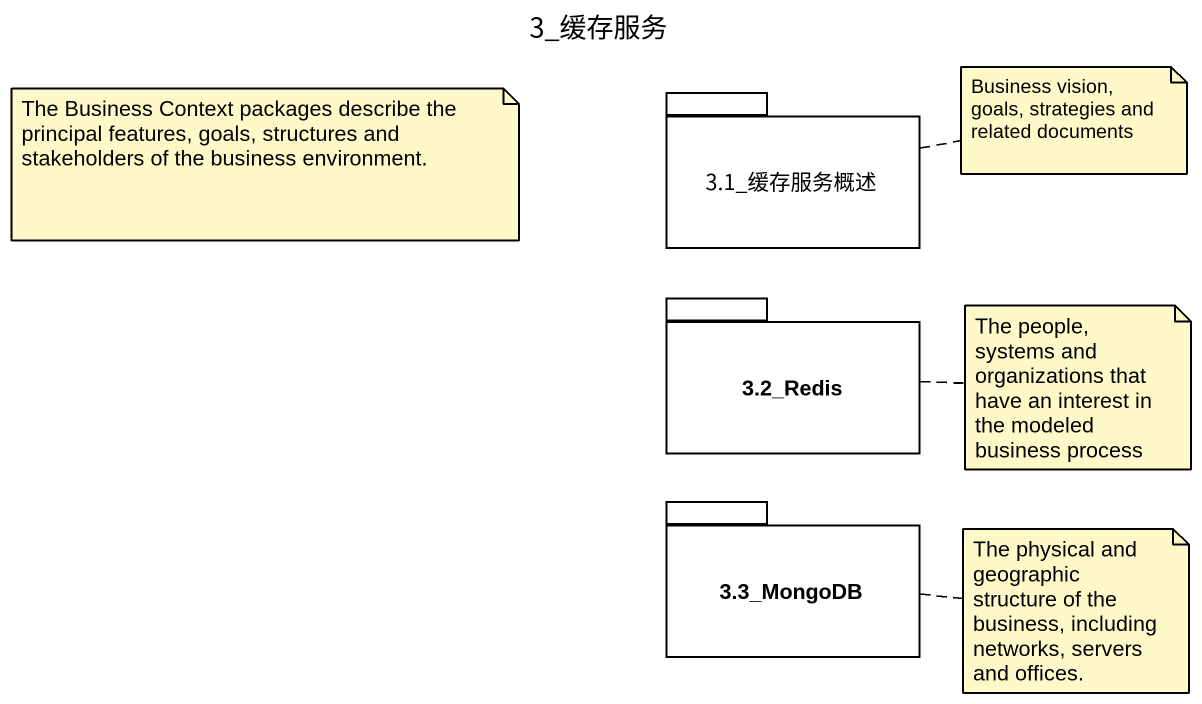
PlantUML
@startuml
title 3_缓存服务
package "3.1_缓存服务概述" as p3_1_缓存服务概述 {
}
package "3.2_Redis" as p3_2_Redis {
}
package "3.3_MongoDB" as p3_3_MongoDB {
}
note as N1
  The Business Context packages describe the principal features, goals, structures and stakeholders of the business environment.
end note
note right of p3_1_缓存服务概述 : Business vision, goals, strategies and related documents
note right of p3_2_Redis : The people, systems and organizations that have an interest in the modeled business process
note right of p3_3_MongoDB : The physical and geographic structure of the business, including networks, servers and offices.
@enduml
